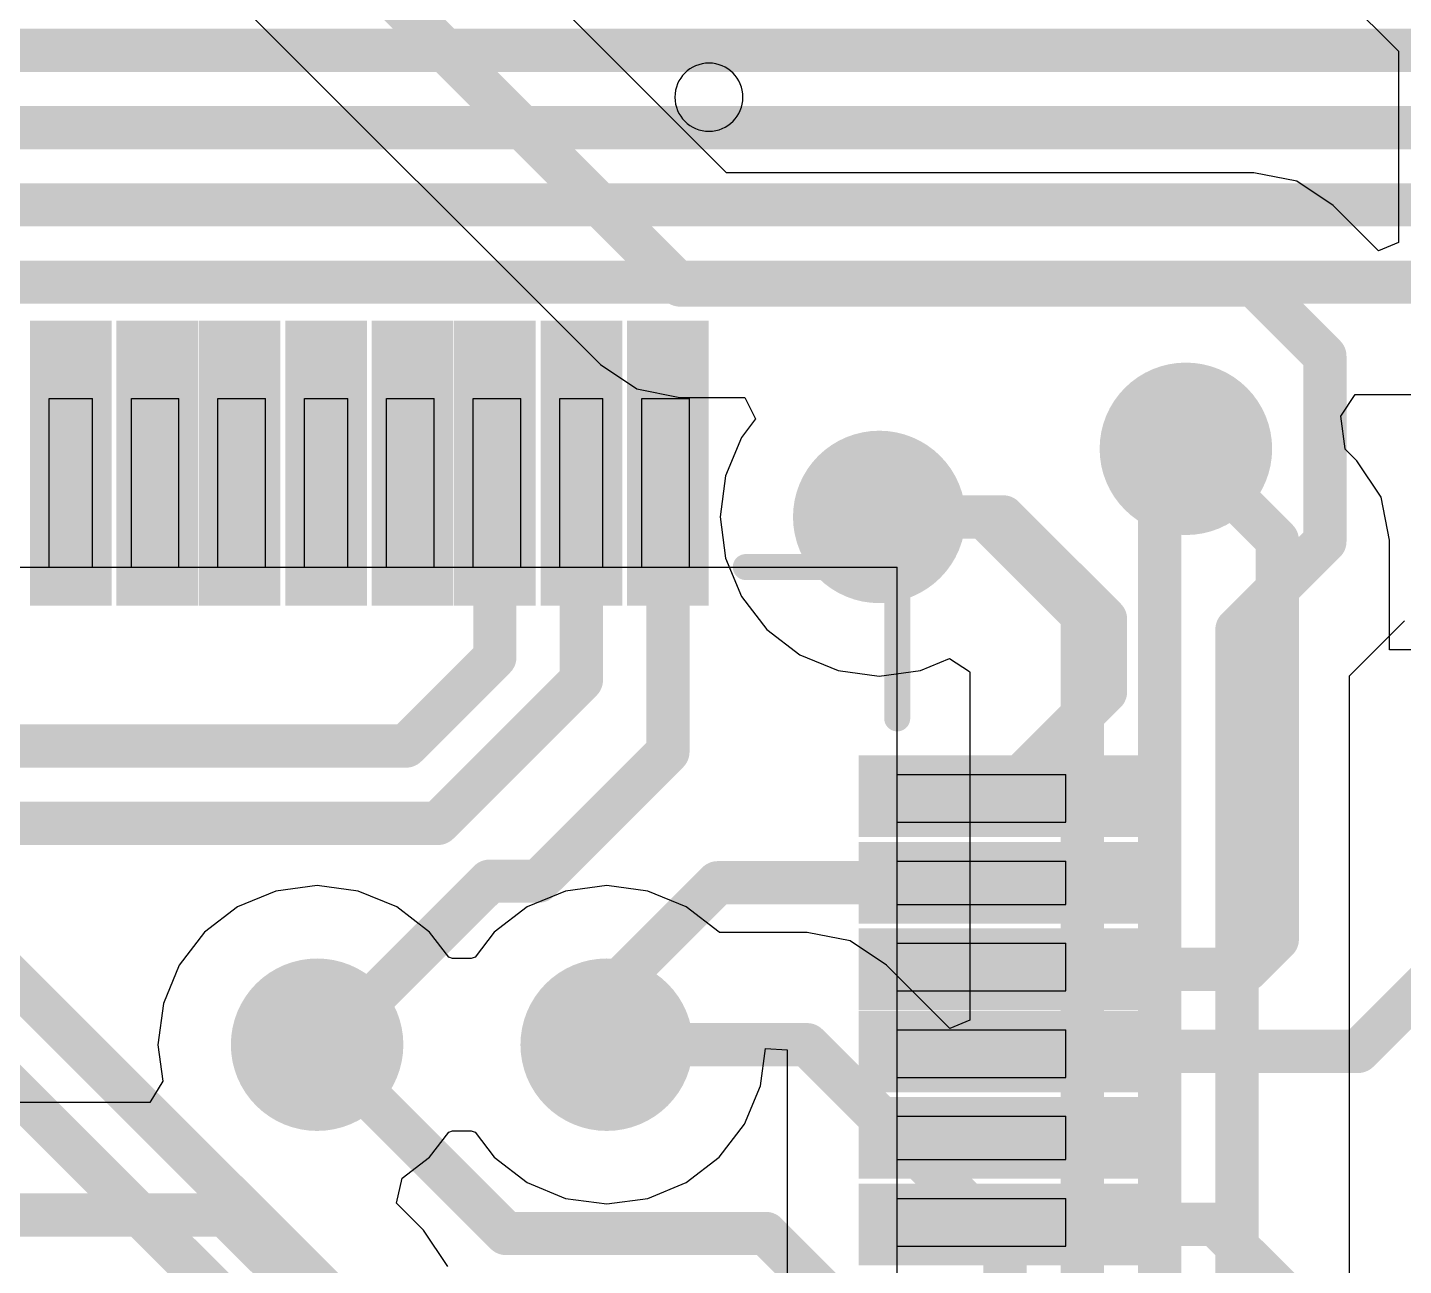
# Model space of a CAD drawing. Header units: millimetres. Extents: x 12 to 126, y 25 to 105.
# Drawn here: x 42.6 to 50.68, y 83.4 to 90.67 of the extents above; entities that cross this region are included whole.
import ezdxf

# ---------------------------------------------------------------- set-up
doc = ezdxf.new("R2010")
doc.units = ezdxf.units.MM
for name, color, linetype in [('BottomLayer', 5, 'Continuous'), ('BottomSolder', 6, 'Continuous'), ('Mechanical13', 56, 'Continuous'), ('MultiLayer', 9, 'Continuous'), ('TopLayer', 1, 'Continuous'), ('TopOverlay', 2, 'Continuous'), ('TopPaste', 8, 'Continuous'), ('TopSolder', 216, 'Continuous'), ('ViaHoleLayer', 16, 'Continuous')]:
    doc.layers.add(name, color=color, linetype=linetype)

# ---------------------------------------------------------------- blocks, each defined once
blk = doc.blocks.new('SOIC127P1033X264_14N_37')
at = {"layer": 'Mechanical13'}
for points in [[(-6.535, 4.4, 1), (-6.935, 4.4, 1)], [(-6.535, 4.4, 1), (-6.935, 4.4, 1)], [(-6.935, 4.4, 1), (-6.935, 4.4, 1)], [(-6.935, 4.4, 1), (-6.935, 4.4, 1)], [(-6.535, 4.4, 1), (-6.535, 4.4, 1)], [(-6.535, 4.4, 1), (-6.535, 4.4, 1)]]:
    blk.add_lwpolyline(points, format="xyb", close=True, dxfattribs=at)
at = {"layer": 'TopOverlay'}
for points in [[(-6.535, 4.4, 1), (-6.935, 4.4, 1)], [(-6.935, 4.4, 1), (-6.935, 4.4, 1)], [(-6.535, 4.4, 1), (-6.535, 4.4, 1)]]:
    blk.add_lwpolyline(points, format="xyb", close=True, dxfattribs=at)
blk = doc.blocks.new('QFP50P1200X1200X160_64N_99')
at = {"layer": 'Mechanical13'}
for points in [[(5.1054, 5.1054), (5.1054, -5.1054)], [(5.1054, 5.1054), (5.1054, -5.1054)], [(5.1054, -0.127), (6.096, -0.127)], [(5.1054, -0.127), (5.1054, -0.381)], [(5.1054, -0.127), (6.096, -0.127)], [(5.1054, -0.127), (5.1054, -0.381)], [(6.096, -0.127), (6.096, -0.381)], [(6.096, -0.127), (6.096, -0.381)], [(5.1054, -0.381), (6.096, -0.381)], [(5.1054, -0.381), (6.096, -0.381)], [(5.1054, -0.6096), (6.096, -0.6096)], [(5.1054, -0.6096), (5.1054, -0.889)], [(5.1054, -0.6096), (6.096, -0.6096)], [(5.1054, -0.6096), (5.1054, -0.889)], [(6.096, -0.6096), (6.096, -0.889)], [(6.096, -0.6096), (6.096, -0.889)], [(5.1054, -0.889), (6.096, -0.889)], [(5.1054, -0.889), (6.096, -0.889)], [(5.1054, -1.1176), (6.096, -1.1176)], [(5.1054, -1.1176), (5.1054, -1.397)], [(5.1054, -1.1176), (6.096, -1.1176)], [(5.1054, -1.1176), (5.1054, -1.397)], [(6.096, -1.1176), (6.096, -1.397)], [(6.096, -1.1176), (6.096, -1.397)], [(5.1054, -1.397), (6.096, -1.397)], [(5.1054, -1.397), (6.096, -1.397)], [(5.1054, -1.6256), (6.096, -1.6256)], [(5.1054, -1.6256), (5.1054, -1.8796)], [(5.1054, -1.6256), (6.096, -1.6256)], [(5.1054, -1.6256), (5.1054, -1.8796)], [(6.096, -1.6256), (6.096, -1.8796)], [(6.096, -1.6256), (6.096, -1.8796)], [(5.1054, -1.8796), (6.096, -1.8796)], [(5.1054, -1.8796), (6.096, -1.8796)], [(5.1054, -2.1082), (6.096, -2.1082)], [(5.1054, -2.1082), (5.1054, -2.3876)], [(5.1054, -2.1082), (6.096, -2.1082)], [(5.1054, -2.1082), (5.1054, -2.3876)], [(6.096, -2.1082), (6.096, -2.3876)], [(6.096, -2.1082), (6.096, -2.3876)], [(5.1054, -2.3876), (6.096, -2.3876)], [(5.1054, -2.3876), (6.096, -2.3876)], [(5.1054, -2.6162), (6.096, -2.6162)], [(5.1054, -2.6162), (5.1054, -2.8956)], [(5.1054, -2.6162), (6.096, -2.6162)], [(5.1054, -2.6162), (5.1054, -2.8956)], [(6.096, -2.6162), (6.096, -2.8956)], [(6.096, -2.6162), (6.096, -2.8956)], [(5.1054, -2.8956), (6.096, -2.8956)], [(5.1054, -2.8956), (6.096, -2.8956)], [(5.1054, -3.1242), (6.096, -3.1242)], [(5.1054, -3.1242), (5.1054, -3.3782)], [(5.1054, -3.1242), (6.096, -3.1242)], [(5.1054, -3.1242), (5.1054, -3.3782)], [(6.096, -3.1242), (6.096, -3.3782)], [(6.096, -3.1242), (6.096, -3.3782)], [(5.1054, -3.3782), (6.096, -3.3782)], [(5.1054, -3.3782), (6.096, -3.3782)], [(5.1054, -3.6068), (6.096, -3.6068)], [(5.1054, -3.6068), (5.1054, -3.8862)], [(5.1054, -3.6068), (6.096, -3.6068)], [(5.1054, -3.6068), (5.1054, -3.8862)], [(6.096, -3.6068), (6.096, -3.8862)], [(6.096, -3.6068), (6.096, -3.8862)], [(5.1054, -3.8862), (6.096, -3.8862)], [(5.1054, -3.8862), (6.096, -3.8862)], [(-5.1054, -5.1054), (5.1054, -5.1054)], [(-5.1054, -5.1054), (5.1054, -5.1054)], [(1.1176, -5.1054), (1.1176, -6.096)], [(1.1176, -5.1054), (1.397, -5.1054)], [(1.1176, -5.1054), (1.1176, -6.096)], [(1.1176, -5.1054), (1.397, -5.1054)], [(1.397, -5.1054), (1.397, -6.096)], [(1.397, -5.1054), (1.397, -6.096)], [(1.6256, -5.1054), (1.6256, -6.096)], [(1.6256, -5.1054), (1.8796, -5.1054)], [(1.6256, -5.1054), (1.6256, -6.096)], [(1.6256, -5.1054), (1.8796, -5.1054)], [(1.8796, -5.1054), (1.8796, -6.096)], [(1.8796, -5.1054), (1.8796, -6.096)], [(2.1082, -5.1054), (2.1082, -6.096)], [(2.1082, -5.1054), (2.3876, -5.1054)], [(2.1082, -5.1054), (2.1082, -6.096)], [(2.1082, -5.1054), (2.3876, -5.1054)], [(2.3876, -5.1054), (2.3876, -6.096)], [(2.3876, -5.1054), (2.3876, -6.096)], [(2.6162, -5.1054), (2.6162, -6.096)], [(2.6162, -5.1054), (2.8956, -5.1054)], [(2.6162, -5.1054), (2.6162, -6.096)], [(2.6162, -5.1054), (2.8956, -5.1054)], [(2.8956, -5.1054), (2.8956, -6.096)], [(2.8956, -5.1054), (2.8956, -6.096)], [(3.1242, -5.1054), (3.1242, -6.096)], [(3.1242, -5.1054), (3.3782, -5.1054)], [(3.1242, -5.1054), (3.1242, -6.096)], [(3.1242, -5.1054), (3.3782, -5.1054)], [(3.3782, -5.1054), (3.3782, -6.096)], [(3.3782, -5.1054), (3.3782, -6.096)], [(3.6068, -5.1054), (3.6068, -6.096)], [(3.6068, -5.1054), (3.8862, -5.1054)], [(3.6068, -5.1054), (3.6068, -6.096)], [(3.6068, -5.1054), (3.8862, -5.1054)], [(3.8862, -5.1054), (3.8862, -6.096)], [(3.8862, -5.1054), (3.8862, -6.096)], [(1.1176, -6.096), (1.397, -6.096)], [(1.1176, -6.096), (1.397, -6.096)], [(1.6256, -6.096), (1.8796, -6.096)], [(1.6256, -6.096), (1.8796, -6.096)], [(2.1082, -6.096), (2.3876, -6.096)], [(2.1082, -6.096), (2.3876, -6.096)], [(2.6162, -6.096), (2.8956, -6.096)], [(2.6162, -6.096), (2.8956, -6.096)], [(3.1242, -6.096), (3.3782, -6.096)], [(3.1242, -6.096), (3.3782, -6.096)], [(3.6068, -6.096), (3.8862, -6.096)], [(3.6068, -6.096), (3.8862, -6.096)]]:
    blk.add_lwpolyline(points, dxfattribs=at)
for points in [[(5.1054, -0.127, 1), (5.1054, -0.127, 1)], [(5.1054, -0.127, 1), (5.1054, -0.127, 1)], [(5.1054, -0.127, 1), (5.1054, -0.127, 1)], [(5.1054, -0.127, 1), (5.1054, -0.127, 1)], [(6.096, -0.127, 1), (6.096, -0.127, 1)], [(6.096, -0.127, 1), (6.096, -0.127, 1)], [(6.096, -0.127, 1), (6.096, -0.127, 1)], [(6.096, -0.127, 1), (6.096, -0.127, 1)], [(5.1054, -0.381, 1), (5.1054, -0.381, 1)], [(5.1054, -0.381, 1), (5.1054, -0.381, 1)], [(5.1054, -0.381, 1), (5.1054, -0.381, 1)], [(5.1054, -0.381, 1), (5.1054, -0.381, 1)], [(6.096, -0.381, 1), (6.096, -0.381, 1)], [(6.096, -0.381, 1), (6.096, -0.381, 1)], [(6.096, -0.381, 1), (6.096, -0.381, 1)], [(6.096, -0.381, 1), (6.096, -0.381, 1)], [(5.1054, -0.6096, 1), (5.1054, -0.6096, 1)], [(5.1054, -0.6096, 1), (5.1054, -0.6096, 1)], [(5.1054, -0.6096, 1), (5.1054, -0.6096, 1)], [(5.1054, -0.6096, 1), (5.1054, -0.6096, 1)], [(6.096, -0.6096, 1), (6.096, -0.6096, 1)], [(6.096, -0.6096, 1), (6.096, -0.6096, 1)], [(6.096, -0.6096, 1), (6.096, -0.6096, 1)], [(6.096, -0.6096, 1), (6.096, -0.6096, 1)], [(5.1054, -0.889, 1), (5.1054, -0.889, 1)], [(5.1054, -0.889, 1), (5.1054, -0.889, 1)], [(5.1054, -0.889, 1), (5.1054, -0.889, 1)], [(5.1054, -0.889, 1), (5.1054, -0.889, 1)], [(6.096, -0.889, 1), (6.096, -0.889, 1)], [(6.096, -0.889, 1), (6.096, -0.889, 1)], [(6.096, -0.889, 1), (6.096, -0.889, 1)], [(6.096, -0.889, 1), (6.096, -0.889, 1)], [(5.1054, -1.1176, 1), (5.1054, -1.1176, 1)], [(5.1054, -1.1176, 1), (5.1054, -1.1176, 1)], [(5.1054, -1.1176, 1), (5.1054, -1.1176, 1)], [(5.1054, -1.1176, 1), (5.1054, -1.1176, 1)], [(6.096, -1.1176, 1), (6.096, -1.1176, 1)], [(6.096, -1.1176, 1), (6.096, -1.1176, 1)], [(6.096, -1.1176, 1), (6.096, -1.1176, 1)], [(6.096, -1.1176, 1), (6.096, -1.1176, 1)], [(5.1054, -1.397, 1), (5.1054, -1.397, 1)], [(5.1054, -1.397, 1), (5.1054, -1.397, 1)], [(5.1054, -1.397, 1), (5.1054, -1.397, 1)], [(5.1054, -1.397, 1), (5.1054, -1.397, 1)], [(6.096, -1.397, 1), (6.096, -1.397, 1)], [(6.096, -1.397, 1), (6.096, -1.397, 1)], [(6.096, -1.397, 1), (6.096, -1.397, 1)], [(6.096, -1.397, 1), (6.096, -1.397, 1)], [(5.1054, -1.6256, 1), (5.1054, -1.6256, 1)], [(5.1054, -1.6256, 1), (5.1054, -1.6256, 1)], [(5.1054, -1.6256, 1), (5.1054, -1.6256, 1)], [(5.1054, -1.6256, 1), (5.1054, -1.6256, 1)], [(6.096, -1.6256, 1), (6.096, -1.6256, 1)], [(6.096, -1.6256, 1), (6.096, -1.6256, 1)], [(6.096, -1.6256, 1), (6.096, -1.6256, 1)], [(6.096, -1.6256, 1), (6.096, -1.6256, 1)], [(5.1054, -1.8796, 1), (5.1054, -1.8796, 1)], [(5.1054, -1.8796, 1), (5.1054, -1.8796, 1)], [(5.1054, -1.8796, 1), (5.1054, -1.8796, 1)], [(5.1054, -1.8796, 1), (5.1054, -1.8796, 1)], [(6.096, -1.8796, 1), (6.096, -1.8796, 1)], [(6.096, -1.8796, 1), (6.096, -1.8796, 1)], [(6.096, -1.8796, 1), (6.096, -1.8796, 1)], [(6.096, -1.8796, 1), (6.096, -1.8796, 1)], [(5.1054, -2.1082, 1), (5.1054, -2.1082, 1)], [(5.1054, -2.1082, 1), (5.1054, -2.1082, 1)], [(5.1054, -2.1082, 1), (5.1054, -2.1082, 1)], [(5.1054, -2.1082, 1), (5.1054, -2.1082, 1)], [(6.096, -2.1082, 1), (6.096, -2.1082, 1)], [(6.096, -2.1082, 1), (6.096, -2.1082, 1)], [(6.096, -2.1082, 1), (6.096, -2.1082, 1)], [(6.096, -2.1082, 1), (6.096, -2.1082, 1)], [(5.1054, -2.3876, 1), (5.1054, -2.3876, 1)], [(5.1054, -2.3876, 1), (5.1054, -2.3876, 1)], [(5.1054, -2.3876, 1), (5.1054, -2.3876, 1)], [(5.1054, -2.3876, 1), (5.1054, -2.3876, 1)], [(6.096, -2.3876, 1), (6.096, -2.3876, 1)], [(6.096, -2.3876, 1), (6.096, -2.3876, 1)], [(6.096, -2.3876, 1), (6.096, -2.3876, 1)], [(6.096, -2.3876, 1), (6.096, -2.3876, 1)], [(5.1054, -2.6162, 1), (5.1054, -2.6162, 1)], [(5.1054, -2.6162, 1), (5.1054, -2.6162, 1)], [(5.1054, -2.6162, 1), (5.1054, -2.6162, 1)], [(5.1054, -2.6162, 1), (5.1054, -2.6162, 1)], [(6.096, -2.6162, 1), (6.096, -2.6162, 1)], [(6.096, -2.6162, 1), (6.096, -2.6162, 1)], [(6.096, -2.6162, 1), (6.096, -2.6162, 1)], [(6.096, -2.6162, 1), (6.096, -2.6162, 1)], [(5.1054, -2.8956, 1), (5.1054, -2.8956, 1)], [(5.1054, -2.8956, 1), (5.1054, -2.8956, 1)], [(5.1054, -2.8956, 1), (5.1054, -2.8956, 1)], [(5.1054, -2.8956, 1), (5.1054, -2.8956, 1)], [(6.096, -2.8956, 1), (6.096, -2.8956, 1)], [(6.096, -2.8956, 1), (6.096, -2.8956, 1)], [(6.096, -2.8956, 1), (6.096, -2.8956, 1)], [(6.096, -2.8956, 1), (6.096, -2.8956, 1)], [(5.1054, -3.1242, 1), (5.1054, -3.1242, 1)], [(5.1054, -3.1242, 1), (5.1054, -3.1242, 1)], [(5.1054, -3.1242, 1), (5.1054, -3.1242, 1)], [(5.1054, -3.1242, 1), (5.1054, -3.1242, 1)], [(6.096, -3.1242, 1), (6.096, -3.1242, 1)], [(6.096, -3.1242, 1), (6.096, -3.1242, 1)], [(6.096, -3.1242, 1), (6.096, -3.1242, 1)], [(6.096, -3.1242, 1), (6.096, -3.1242, 1)], [(5.1054, -3.3782, 1), (5.1054, -3.3782, 1)], [(5.1054, -3.3782, 1), (5.1054, -3.3782, 1)], [(5.1054, -3.3782, 1), (5.1054, -3.3782, 1)], [(5.1054, -3.3782, 1), (5.1054, -3.3782, 1)], [(6.096, -3.3782, 1), (6.096, -3.3782, 1)], [(6.096, -3.3782, 1), (6.096, -3.3782, 1)], [(6.096, -3.3782, 1), (6.096, -3.3782, 1)], [(6.096, -3.3782, 1), (6.096, -3.3782, 1)], [(5.1054, -3.6068, 1), (5.1054, -3.6068, 1)], [(5.1054, -3.6068, 1), (5.1054, -3.6068, 1)], [(5.1054, -3.6068, 1), (5.1054, -3.6068, 1)], [(5.1054, -3.6068, 1), (5.1054, -3.6068, 1)], [(6.096, -3.6068, 1), (6.096, -3.6068, 1)], [(6.096, -3.6068, 1), (6.096, -3.6068, 1)], [(6.096, -3.6068, 1), (6.096, -3.6068, 1)], [(6.096, -3.6068, 1), (6.096, -3.6068, 1)], [(5.1054, -3.8862, 1), (5.1054, -3.8862, 1)], [(5.1054, -3.8862, 1), (5.1054, -3.8862, 1)], [(5.1054, -3.8862, 1), (5.1054, -3.8862, 1)], [(5.1054, -3.8862, 1), (5.1054, -3.8862, 1)], [(6.096, -3.8862, 1), (6.096, -3.8862, 1)], [(6.096, -3.8862, 1), (6.096, -3.8862, 1)], [(6.096, -3.8862, 1), (6.096, -3.8862, 1)], [(6.096, -3.8862, 1), (6.096, -3.8862, 1)], [(1.1176, -5.1054, 1), (1.1176, -5.1054, 1)], [(1.1176, -5.1054, 1), (1.1176, -5.1054, 1)], [(1.1176, -5.1054, 1), (1.1176, -5.1054, 1)], [(1.1176, -5.1054, 1), (1.1176, -5.1054, 1)], [(1.397, -5.1054, 1), (1.397, -5.1054, 1)], [(1.397, -5.1054, 1), (1.397, -5.1054, 1)], [(1.397, -5.1054, 1), (1.397, -5.1054, 1)], [(1.397, -5.1054, 1), (1.397, -5.1054, 1)], [(1.6256, -5.1054, 1), (1.6256, -5.1054, 1)], [(1.6256, -5.1054, 1), (1.6256, -5.1054, 1)], [(1.6256, -5.1054, 1), (1.6256, -5.1054, 1)], [(1.6256, -5.1054, 1), (1.6256, -5.1054, 1)], [(1.8796, -5.1054, 1), (1.8796, -5.1054, 1)], [(1.8796, -5.1054, 1), (1.8796, -5.1054, 1)], [(1.8796, -5.1054, 1), (1.8796, -5.1054, 1)], [(1.8796, -5.1054, 1), (1.8796, -5.1054, 1)], [(2.1082, -5.1054, 1), (2.1082, -5.1054, 1)], [(2.1082, -5.1054, 1), (2.1082, -5.1054, 1)], [(2.1082, -5.1054, 1), (2.1082, -5.1054, 1)], [(2.1082, -5.1054, 1), (2.1082, -5.1054, 1)], [(2.3876, -5.1054, 1), (2.3876, -5.1054, 1)], [(2.3876, -5.1054, 1), (2.3876, -5.1054, 1)], [(2.3876, -5.1054, 1), (2.3876, -5.1054, 1)], [(2.3876, -5.1054, 1), (2.3876, -5.1054, 1)], [(2.6162, -5.1054, 1), (2.6162, -5.1054, 1)], [(2.6162, -5.1054, 1), (2.6162, -5.1054, 1)], [(2.6162, -5.1054, 1), (2.6162, -5.1054, 1)], [(2.6162, -5.1054, 1), (2.6162, -5.1054, 1)], [(2.8956, -5.1054, 1), (2.8956, -5.1054, 1)], [(2.8956, -5.1054, 1), (2.8956, -5.1054, 1)], [(2.8956, -5.1054, 1), (2.8956, -5.1054, 1)], [(2.8956, -5.1054, 1), (2.8956, -5.1054, 1)], [(3.1242, -5.1054, 1), (3.1242, -5.1054, 1)], [(3.1242, -5.1054, 1), (3.1242, -5.1054, 1)], [(3.1242, -5.1054, 1), (3.1242, -5.1054, 1)], [(3.1242, -5.1054, 1), (3.1242, -5.1054, 1)], [(3.3782, -5.1054, 1), (3.3782, -5.1054, 1)], [(3.3782, -5.1054, 1), (3.3782, -5.1054, 1)], [(3.3782, -5.1054, 1), (3.3782, -5.1054, 1)], [(3.3782, -5.1054, 1), (3.3782, -5.1054, 1)], [(3.6068, -5.1054, 1), (3.6068, -5.1054, 1)], [(3.6068, -5.1054, 1), (3.6068, -5.1054, 1)], [(3.6068, -5.1054, 1), (3.6068, -5.1054, 1)], [(3.6068, -5.1054, 1), (3.6068, -5.1054, 1)], [(3.8862, -5.1054, 1), (3.8862, -5.1054, 1)], [(3.8862, -5.1054, 1), (3.8862, -5.1054, 1)], [(3.8862, -5.1054, 1), (3.8862, -5.1054, 1)], [(3.8862, -5.1054, 1), (3.8862, -5.1054, 1)], [(5.1054, -5.1054, 1), (5.1054, -5.1054, 1)], [(5.1054, -5.1054, 1), (5.1054, -5.1054, 1)], [(5.1054, -5.1054, 1), (5.1054, -5.1054, 1)], [(5.1054, -5.1054, 1), (5.1054, -5.1054, 1)], [(1.1176, -6.096, 1), (1.1176, -6.096, 1)], [(1.1176, -6.096, 1), (1.1176, -6.096, 1)], [(1.1176, -6.096, 1), (1.1176, -6.096, 1)], [(1.1176, -6.096, 1), (1.1176, -6.096, 1)], [(1.397, -6.096, 1), (1.397, -6.096, 1)], [(1.397, -6.096, 1), (1.397, -6.096, 1)], [(1.397, -6.096, 1), (1.397, -6.096, 1)], [(1.397, -6.096, 1), (1.397, -6.096, 1)], [(1.6256, -6.096, 1), (1.6256, -6.096, 1)], [(1.6256, -6.096, 1), (1.6256, -6.096, 1)], [(1.6256, -6.096, 1), (1.6256, -6.096, 1)], [(1.6256, -6.096, 1), (1.6256, -6.096, 1)], [(1.8796, -6.096, 1), (1.8796, -6.096, 1)], [(1.8796, -6.096, 1), (1.8796, -6.096, 1)], [(1.8796, -6.096, 1), (1.8796, -6.096, 1)], [(1.8796, -6.096, 1), (1.8796, -6.096, 1)], [(2.1082, -6.096, 1), (2.1082, -6.096, 1)], [(2.1082, -6.096, 1), (2.1082, -6.096, 1)], [(2.1082, -6.096, 1), (2.1082, -6.096, 1)], [(2.1082, -6.096, 1), (2.1082, -6.096, 1)], [(2.3876, -6.096, 1), (2.3876, -6.096, 1)], [(2.3876, -6.096, 1), (2.3876, -6.096, 1)], [(2.3876, -6.096, 1), (2.3876, -6.096, 1)], [(2.3876, -6.096, 1), (2.3876, -6.096, 1)], [(2.6162, -6.096, 1), (2.6162, -6.096, 1)], [(2.6162, -6.096, 1), (2.6162, -6.096, 1)], [(2.6162, -6.096, 1), (2.6162, -6.096, 1)], [(2.6162, -6.096, 1), (2.6162, -6.096, 1)], [(2.8956, -6.096, 1), (2.8956, -6.096, 1)], [(2.8956, -6.096, 1), (2.8956, -6.096, 1)], [(2.8956, -6.096, 1), (2.8956, -6.096, 1)], [(2.8956, -6.096, 1), (2.8956, -6.096, 1)], [(3.1242, -6.096, 1), (3.1242, -6.096, 1)], [(3.1242, -6.096, 1), (3.1242, -6.096, 1)], [(3.1242, -6.096, 1), (3.1242, -6.096, 1)], [(3.1242, -6.096, 1), (3.1242, -6.096, 1)], [(3.3782, -6.096, 1), (3.3782, -6.096, 1)], [(3.3782, -6.096, 1), (3.3782, -6.096, 1)], [(3.3782, -6.096, 1), (3.3782, -6.096, 1)], [(3.3782, -6.096, 1), (3.3782, -6.096, 1)], [(3.6068, -6.096, 1), (3.6068, -6.096, 1)], [(3.6068, -6.096, 1), (3.6068, -6.096, 1)], [(3.6068, -6.096, 1), (3.6068, -6.096, 1)], [(3.6068, -6.096, 1), (3.6068, -6.096, 1)], [(3.8862, -6.096, 1), (3.8862, -6.096, 1)], [(3.8862, -6.096, 1), (3.8862, -6.096, 1)], [(3.8862, -6.096, 1), (3.8862, -6.096, 1)], [(3.8862, -6.096, 1), (3.8862, -6.096, 1)]]:
    blk.add_lwpolyline(points, format="xyb", close=True, dxfattribs=at)
at = {"layer": 'TopLayer'}
for points in [[(4.9784, -0.1143), (4.9784, -0.3937), (6.4516, -0.1143), (6.4516, -0.3937)], [(4.9784, -0.6223), (4.9784, -0.9017), (6.4516, -0.6223), (6.4516, -0.9017)], [(4.9784, -1.1049), (4.9784, -1.3843), (6.4516, -1.1049), (6.4516, -1.3843)], [(4.9784, -1.6129), (4.9784, -1.8923), (6.4516, -1.6129), (6.4516, -1.8923)], [(4.9784, -2.1209), (4.9784, -2.4003), (6.4516, -2.1209), (6.4516, -2.4003)], [(4.9784, -2.6035), (4.9784, -2.8829), (6.4516, -2.6035), (6.4516, -2.8829)], [(4.9784, -3.1115), (4.9784, -3.3909), (6.4516, -3.1115), (6.4516, -3.3909)], [(4.9784, -3.6195), (4.9784, -3.8989), (6.4516, -3.6195), (6.4516, -3.8989)], [(1.3843, -4.9784), (1.1049, -4.9784), (1.3843, -6.4516), (1.1049, -6.4516)], [(1.8923, -4.9784), (1.6129, -4.9784), (1.8923, -6.4516), (1.6129, -6.4516)], [(2.4003, -4.9784), (2.1209, -4.9784), (2.4003, -6.4516), (2.1209, -6.4516)], [(2.8829, -4.9784), (2.6035, -4.9784), (2.8829, -6.4516), (2.6035, -6.4516)], [(3.3909, -4.9784), (3.1115, -4.9784), (3.3909, -6.4516), (3.1115, -6.4516)], [(3.8989, -4.9784), (3.6195, -4.9784), (3.8989, -6.4516), (3.6195, -6.4516)]]:
    blk.add_solid(points, dxfattribs=at)
at = {"layer": 'TopOverlay', "const_width": 0.1524}
for points in [[(5.1054, -4.2164), (5.1054, -5.1054)], [(4.2164, -5.1054), (5.1054, -5.1054)]]:
    blk.add_lwpolyline(points, dxfattribs=at)
at = {"layer": 'TopOverlay', "const_width": 0.0762}
for points in [[(5.0673, -4.2164, 1), (5.1435, -4.2164, 1)], [(4.1783, -5.1054, 1), (4.2545, -5.1054, 1)], [(5.0673, -5.1054, 1), (5.1435, -5.1054, 1)], [(5.0673, -5.1054, 1), (5.1435, -5.1054, 1)]]:
    blk.add_lwpolyline(points, format="xyb", close=True, dxfattribs=at)
at = {"layer": 'TopPaste'}
for points in [[(4.9784, -0.1143), (4.9784, -0.3937), (6.4516, -0.1143), (6.4516, -0.3937)], [(4.9784, -0.6223), (4.9784, -0.9017), (6.4516, -0.6223), (6.4516, -0.9017)], [(4.9784, -1.1049), (4.9784, -1.3843), (6.4516, -1.1049), (6.4516, -1.3843)], [(4.9784, -1.6129), (4.9784, -1.8923), (6.4516, -1.6129), (6.4516, -1.8923)], [(4.9784, -2.1209), (4.9784, -2.4003), (6.4516, -2.1209), (6.4516, -2.4003)], [(4.9784, -2.6035), (4.9784, -2.8829), (6.4516, -2.6035), (6.4516, -2.8829)], [(4.9784, -3.1115), (4.9784, -3.3909), (6.4516, -3.1115), (6.4516, -3.3909)], [(4.9784, -3.6195), (4.9784, -3.8989), (6.4516, -3.6195), (6.4516, -3.8989)], [(1.3843, -4.9784), (1.1049, -4.9784), (1.3843, -6.4516), (1.1049, -6.4516)], [(1.8923, -4.9784), (1.6129, -4.9784), (1.8923, -6.4516), (1.6129, -6.4516)], [(2.4003, -4.9784), (2.1209, -4.9784), (2.4003, -6.4516), (2.1209, -6.4516)], [(2.8829, -4.9784), (2.6035, -4.9784), (2.8829, -6.4516), (2.6035, -6.4516)], [(3.3909, -4.9784), (3.1115, -4.9784), (3.3909, -6.4516), (3.1115, -6.4516)], [(3.8989, -4.9784), (3.6195, -4.9784), (3.8989, -6.4516), (3.6195, -6.4516)]]:
    blk.add_solid(points, dxfattribs=at)
at = {"layer": 'TopSolder'}
for points in [[(4.8784, -0.0143), (4.8784, -0.4937), (6.5516, -0.0143), (6.5516, -0.4937)], [(4.8784, -0.5223), (4.8784, -1.0017), (6.5516, -0.5223), (6.5516, -1.0017)], [(4.8784, -1.0049), (4.8784, -1.4843), (6.5516, -1.0049), (6.5516, -1.4843)], [(4.8784, -1.5129), (4.8784, -1.9923), (6.5516, -1.5129), (6.5516, -1.9923)], [(4.8784, -2.0209), (4.8784, -2.5003), (6.5516, -2.0209), (6.5516, -2.5003)], [(4.8784, -2.5035), (4.8784, -2.9829), (6.5516, -2.5035), (6.5516, -2.9829)], [(4.8784, -3.0115), (4.8784, -3.4909), (6.5516, -3.0115), (6.5516, -3.4909)], [(4.8784, -3.5195), (4.8784, -3.9989), (6.5516, -3.5195), (6.5516, -3.9989)], [(1.4843, -4.8784), (1.0049, -4.8784), (1.4843, -6.5516), (1.0049, -6.5516)], [(1.9923, -4.8784), (1.5129, -4.8784), (1.9923, -6.5516), (1.5129, -6.5516)], [(2.5003, -4.8784), (2.0209, -4.8784), (2.5003, -6.5516), (2.0209, -6.5516)], [(2.9829, -4.8784), (2.5035, -4.8784), (2.9829, -6.5516), (2.5035, -6.5516)], [(3.4909, -4.8784), (3.0115, -4.8784), (3.4909, -6.5516), (3.0115, -6.5516)], [(3.9989, -4.8784), (3.5195, -4.8784), (3.9989, -6.5516), (3.5195, -6.5516)]]:
    blk.add_solid(points, dxfattribs=at)

msp = doc.modelspace()

# ---------------------------------------------------------------- linework, layer by layer
at = {"layer": 'BottomLayer'}
for p, q in [((48.1046, 93.0783), (50.6483, 90.5347)), ((46.7034, 89.8215), (44.5217, 92.0033)), ((43.4773, 91.1818), (45.9637, 88.6954)), ((50.6483, 90.5347), (50.6483, 89.4108)), ((49.7984, 89.8215), (46.7034, 89.8215)), ((50.0508, 89.7713), (49.7984, 89.8215)), ((49.7984, 89.8215), (49.7984, 89.8215)), ((50.2648, 89.6283), (50.0508, 89.7713)), ((50.5309, 89.3622), (50.2648, 89.6283)), ((50.6483, 89.4108), (50.5309, 89.3622)), ((45.9637, 88.6954), (46.1777, 88.5524)), ((46.1777, 88.5524), (46.4302, 88.5021)), ((46.4302, 88.5021), (46.4302, 88.5021)), ((46.4302, 88.5021), (46.811, 88.5021)), ((46.811, 88.5021), (46.8737, 88.3751)), ((46.8737, 88.3751), (46.7907, 88.267)), ((46.7907, 88.267), (46.6974, 88.0417)), ((46.6974, 88.0417), (46.6655, 87.7998)), ((46.6655, 87.7998), (46.6974, 87.558)), ((46.6974, 87.558), (46.7907, 87.3326)), ((46.7907, 87.3326), (46.9392, 87.1391)), ((50.3597, 86.8662), (50.6823, 87.1888)), ((46.9392, 87.1391), (47.1327, 86.9906)), ((47.1327, 86.9906), (47.3581, 86.8973)), ((47.8417, 86.8973), (48.013, 86.9682)), ((48.013, 86.9682), (48.1288, 86.8922)), ((47.3581, 86.8973), (47.5999, 86.8654)), ((47.5999, 86.8654), (47.8417, 86.8973)), ((48.1288, 86.8922), (48.1323, 86.8866)), ((48.1323, 86.8866), (48.1323, 84.8433)), ((50.3597, 73.7463), (50.3597, 86.8662)), ((44.3, 85.6344), (44.0582, 85.6026)), ((44.5418, 85.6026), (44.3, 85.6344)), ((46, 85.6344), (45.7582, 85.6026)), ((46.2418, 85.6026), (46, 85.6344)), ((44.0582, 85.6026), (43.8328, 85.5092)), ((44.7672, 85.5092), (44.5418, 85.6026)), ((45.7582, 85.6026), (45.5328, 85.5092)), ((46.4672, 85.5092), (46.2418, 85.6026)), ((43.8328, 85.5092), (43.6393, 85.3607)), ((44.9607, 85.3607), (44.7672, 85.5092)), ((45.5328, 85.5092), (45.3393, 85.3607)), ((46.6607, 85.3607), (46.4672, 85.5092)), ((43.6393, 85.3607), (43.4908, 85.1672)), ((45.0729, 85.2145), (44.9607, 85.3607)), ((45.3393, 85.3607), (45.2271, 85.2145)), ((46.6615, 85.3597), (46.6607, 85.3607)), ((47.1768, 85.3597), (46.6615, 85.3597)), ((47.4292, 85.3095), (47.1768, 85.3597)), ((47.1768, 85.3597), (47.1768, 85.3597)), ((47.6433, 85.1665), (47.4292, 85.3095)), ((43.4908, 85.1672), (43.3974, 84.9418)), ((45.0948, 85.2057), (45.0729, 85.2145)), ((45.2052, 85.2057), (45.0948, 85.2057)), ((45.2271, 85.2145), (45.2052, 85.2057)), ((48.015, 84.7947), (47.6433, 85.1665)), ((43.3974, 84.9418), (43.3656, 84.7)), ((48.1323, 84.8433), (48.015, 84.7947)), ((43.3656, 84.7), (43.3937, 84.4867)), ((43.3937, 84.4867), (43.3188, 84.3597)), ((43.3188, 84.3597), (42.1615, 84.3597))]:
    msp.add_line(p, q, dxfattribs=at)
at = {"layer": 'BottomLayer', "const_width": 0.254}
for points in [[(43.6, 91.992), (46.4302, 89.1618)], [(46.4302, 89.1618), (49.7984, 89.1618)], [(49.7984, 89.1618), (50.2158, 88.7444)], [(50.2158, 87.6553), (50.2158, 88.7444)], [(49.246, 88.0459), (49.3999, 88.1998)], [(49.246, 75.046), (49.246, 88.0459)], [(47.5999, 87.7998), (48.2151, 87.7998)], [(48.2151, 87.7998), (48.792, 87.2229)], [(49.7, 87.1394), (50.2158, 87.6553)], [(48.792, 76.192), (48.792, 87.2229)], [(49.7, 73.7463), (49.7, 87.1394)], [(44.3, 84.7), (45.4086, 83.5914)], [(46, 84.7), (47.1768, 84.7)], [(47.1768, 84.7), (48.338, 83.5388)], [(41.5, 83.7), (43.7605, 83.7)], [(43.7605, 83.7), (44.3484, 83.1121)], [(45.4086, 83.5914), (46.9339, 83.5914)], [(46.9339, 83.5914), (47.884, 82.6413)], [(48.338, 76.3801), (48.338, 83.5388)]]:
    msp.add_lwpolyline(points, dxfattribs=at)
at = {"layer": 'BottomLayer'}
for points, const_width in [([(46.3667, 89.1618, 1), (46.4937, 89.1618, 1)], 0.127), ([(46.3667, 89.1618, 1), (46.4937, 89.1618, 1)], 0.127), ([(49.7349, 89.1618, 1), (49.8619, 89.1618, 1)], 0.127), ([(49.7349, 89.1618, 1), (49.8619, 89.1618, 1)], 0.127), ([(50.1523, 88.7444, 1), (50.2793, 88.7444, 1)], 0.127), ([(50.1523, 88.7444, 1), (50.2793, 88.7444, 1)], 0.127), ([(49.1967, 88.1998, 1), (49.6031, 88.1998, 1)], 0.4064), ([(49.3364, 88.1998, 1), (49.4634, 88.1998, 1)], 0.127), ([(47.3967, 87.7998, 1), (47.8031, 87.7998, 1)], 0.4064), ([(49.1825, 88.0459, 1), (49.3095, 88.0459, 1)], 0.127), ([(49.1825, 88.0459, 1), (49.3095, 88.0459, 1)], 0.127), ([(47.5364, 87.7998, 1), (47.6634, 87.7998, 1)], 0.127), ([(48.1516, 87.7998, 1), (48.2786, 87.7998, 1)], 0.127), ([(48.1516, 87.7998, 1), (48.2786, 87.7998, 1)], 0.127), ([(50.1523, 87.6553, 1), (50.2793, 87.6553, 1)], 0.127), ([(50.1523, 87.6553, 1), (50.2793, 87.6553, 1)], 0.127), ([(48.7285, 87.2229, 1), (48.8555, 87.2229, 1)], 0.127), ([(48.7285, 87.2229, 1), (48.8555, 87.2229, 1)], 0.127), ([(49.6365, 87.1394, 1), (49.7635, 87.1394, 1)], 0.127), ([(49.6365, 87.1394, 1), (49.7635, 87.1394, 1)], 0.127), ([(44.0968, 84.7, 1), (44.5032, 84.7, 1)], 0.4064), ([(45.7968, 84.7, 1), (46.2032, 84.7, 1)], 0.4064), ([(44.2365, 84.7, 1), (44.3635, 84.7, 1)], 0.127), ([(45.9365, 84.7, 1), (46.0635, 84.7, 1)], 0.127), ([(47.1133, 84.7, 1), (47.2403, 84.7, 1)], 0.127), ([(47.1133, 84.7, 1), (47.2403, 84.7, 1)], 0.127), ([(43.697, 83.7, 1), (43.824, 83.7, 1)], 0.127), ([(43.697, 83.7, 1), (43.824, 83.7, 1)], 0.127), ([(45.3451, 83.5914, 1), (45.4721, 83.5914, 1)], 0.127), ([(45.3451, 83.5914, 1), (45.4721, 83.5914, 1)], 0.127), ([(46.8704, 83.5914, 1), (46.9974, 83.5914, 1)], 0.127), ([(46.8704, 83.5914, 1), (46.9974, 83.5914, 1)], 0.127), ([(48.2745, 83.5388, 1), (48.4015, 83.5388, 1)], 0.127), ([(48.2745, 83.5388, 1), (48.4015, 83.5388, 1)], 0.127)]:
    msp.add_lwpolyline(points, format="xyb", close=True, dxfattribs=dict(at, const_width=const_width))
at = {"layer": 'BottomSolder', "const_width": 0.5064}
for points in [[(49.1467, 88.1998, 1), (49.6531, 88.1998, 1)], [(47.3467, 87.7998, 1), (47.8531, 87.7998, 1)], [(44.0468, 84.7, 1), (44.5532, 84.7, 1)], [(45.7468, 84.7, 1), (46.2532, 84.7, 1)]]:
    msp.add_lwpolyline(points, format="xyb", close=True, dxfattribs=at)
at = {"layer": 'MultiLayer', "const_width": 0.4064}
for points in [[(49.1967, 88.1998, 1), (49.6031, 88.1998, 1)], [(47.3967, 87.7998, 1), (47.8031, 87.7998, 1)], [(44.0968, 84.7, 1), (44.5032, 84.7, 1)], [(45.7968, 84.7, 1), (46.2032, 84.7, 1)]]:
    msp.add_lwpolyline(points, format="xyb", close=True, dxfattribs=at)
at = {"layer": 'TopLayer'}
for p, q in [((50.309, 88.3919), (50.3933, 88.5189)), ((50.3933, 88.5189), (51.5944, 88.5189)), ((50.3343, 88.1998), (50.309, 88.3919)), ((50.3341, 88.1985), (50.3343, 88.1998)), ((50.4029, 88.1298), (50.3341, 88.1985)), ((50.5459, 87.9158), (50.4029, 88.1298)), ((50.4029, 88.1298), (50.4029, 88.1298)), ((50.5961, 87.6633), (50.5459, 87.9158)), ((50.5961, 87.02), (50.5961, 87.6633)), ((50.5961, 87.6633), (50.5961, 87.6633)), ((54.12, 87.02), (50.5961, 87.02)), ((46.9026, 84.4582), (46.9314, 84.6774)), ((46.9314, 84.6774), (47.0584, 84.6691)), ((47.0584, 84.6691), (47.0584, 84.0009)), ((46.8092, 84.2328), (46.9026, 84.4582)), ((44.9607, 84.0393), (45.0729, 84.1855)), ((45.0729, 84.1855), (45.0948, 84.1943)), ((45.0948, 84.1943), (45.2052, 84.1943)), ((45.2052, 84.1943), (45.2271, 84.1855)), ((45.2271, 84.1855), (45.3393, 84.0393)), ((46.6607, 84.0393), (46.8092, 84.2328)), ((44.7995, 83.9156), (44.9607, 84.0393)), ((45.3393, 84.0393), (45.5328, 83.8908)), ((46.4672, 83.8908), (46.6607, 84.0393)), ((47.0584, 84.0009), (47.0584, 82.9849)), ((44.7664, 83.7691), (44.7995, 83.9156)), ((45.5328, 83.8908), (45.7582, 83.7974)), ((46.2418, 83.7974), (46.4672, 83.8908)), ((44.9245, 83.6109), (44.7664, 83.7691)), ((45.7582, 83.7974), (46, 83.7656)), ((46, 83.7656), (46.2418, 83.7974)), ((45.0675, 83.3969), (44.9245, 83.6109))]:
    msp.add_line(p, q, dxfattribs=at)
at = {"layer": 'TopLayer', "const_width": 0.254}
for points in [[(40.4144, 90.5406), (52.2554, 90.5406)], [(40.6025, 90.0866), (52.4434, 90.0866)], [(40.7905, 89.6326), (52.4758, 89.6326)], [(40.9786, 89.1786), (51.8676, 89.1786)], [(49.3999, 88.1998), (49.9364, 87.6633)], [(45.3432, 86.9754), (45.3432, 88.115)], [(45.8512, 86.8413), (45.8512, 88.115)], [(46.3592, 86.4197), (46.3592, 88.115)], [(47.5999, 87.7998), (48.3281, 87.7998)], [(48.3281, 87.7998), (48.9279, 87.2)], [(49.9364, 85.3186), (49.9364, 87.6633)], [(48.9279, 86.7721), (48.9279, 87.2)], [(44.8219, 86.454), (45.3432, 86.9754)], [(45.0099, 86), (45.8512, 86.8413)], [(48.315, 86.1592), (48.9279, 86.7721)], [(39.1631, 86.454), (44.8219, 86.454)], [(45.6, 85.6605), (46.3592, 86.4197)], [(38.975, 86), (45.0099, 86)], [(50.4106, 84.6606), (51.55, 85.8)], [(44.352, 84.7), (45.3124, 85.6605)], [(45.3124, 85.6605), (45.6, 85.6605)], [(46, 85), (46.6512, 85.6512)], [(46.6512, 85.6512), (48.315, 85.6512)], [(42.0565, 85.546), (44.4581, 83.1444)], [(49.761, 85.1432), (49.9364, 85.3186)], [(41.8685, 85.092), (44.0041, 82.9564)], [(48.315, 85.1432), (49.761, 85.1432)], [(46, 84.7), (46, 85)], [(44.3, 84.7), (44.352, 84.7)], [(48.315, 84.6606), (50.4106, 84.6606)], [(48.315, 83.6446), (49.5716, 83.6446)], [(49.5716, 83.6446), (50.419, 82.7972)]]:
    msp.add_lwpolyline(points, dxfattribs=at)
at = {"layer": 'TopLayer'}
for points, const_width in [([(49.1967, 88.1998, 1), (49.6031, 88.1998, 1)], 0.4064), ([(49.3364, 88.1998, 1), (49.4634, 88.1998, 1)], 0.127), ([(45.2797, 88.115, 1), (45.4067, 88.115, 1)], 0.127), ([(45.7877, 88.115, 1), (45.9147, 88.115, 1)], 0.127), ([(46.2957, 88.115, 1), (46.4227, 88.115, 1)], 0.127), ([(47.3967, 87.7998, 1), (47.8031, 87.7998, 1)], 0.4064), ([(47.5364, 87.7998, 1), (47.6634, 87.7998, 1)], 0.127), ([(48.2646, 87.7998, 1), (48.3916, 87.7998, 1)], 0.127), ([(48.2646, 87.7998, 1), (48.3916, 87.7998, 1)], 0.127), ([(49.8729, 87.6633, 1), (49.9999, 87.6633, 1)], 0.127), ([(49.8729, 87.6633, 1), (49.9999, 87.6633, 1)], 0.127), ([(48.8644, 87.2, 1), (48.9914, 87.2, 1)], 0.127), ([(48.8644, 87.2, 1), (48.9914, 87.2, 1)], 0.127), ([(45.2797, 86.9754, 1), (45.4067, 86.9754, 1)], 0.127), ([(45.2797, 86.9754, 1), (45.4067, 86.9754, 1)], 0.127), ([(45.7877, 86.8413, 1), (45.9147, 86.8413, 1)], 0.127), ([(45.7877, 86.8413, 1), (45.9147, 86.8413, 1)], 0.127), ([(48.8644, 86.7721, 1), (48.9914, 86.7721, 1)], 0.127), ([(48.8644, 86.7721, 1), (48.9914, 86.7721, 1)], 0.127), ([(44.7584, 86.454, 1), (44.8854, 86.454, 1)], 0.127), ([(44.7584, 86.454, 1), (44.8854, 86.454, 1)], 0.127), ([(46.2957, 86.4197, 1), (46.4227, 86.4197, 1)], 0.127), ([(46.2957, 86.4197, 1), (46.4227, 86.4197, 1)], 0.127), ([(48.2515, 86.1592, 1), (48.3785, 86.1592, 1)], 0.127), ([(44.9464, 86, 1), (45.0734, 86, 1)], 0.127), ([(44.9464, 86, 1), (45.0734, 86, 1)], 0.127), ([(45.2489, 85.6605, 1), (45.3759, 85.6605, 1)], 0.127), ([(45.2489, 85.6605, 1), (45.3759, 85.6605, 1)], 0.127), ([(45.5365, 85.6605, 1), (45.6635, 85.6605, 1)], 0.127), ([(45.5365, 85.6605, 1), (45.6635, 85.6605, 1)], 0.127), ([(46.5877, 85.6512, 1), (46.7147, 85.6512, 1)], 0.127), ([(46.5877, 85.6512, 1), (46.7147, 85.6512, 1)], 0.127), ([(48.2515, 85.6512, 1), (48.3785, 85.6512, 1)], 0.127), ([(49.8729, 85.3186, 1), (49.9999, 85.3186, 1)], 0.127), ([(49.8729, 85.3186, 1), (49.9999, 85.3186, 1)], 0.127), ([(48.2515, 85.1432, 1), (48.3785, 85.1432, 1)], 0.127), ([(49.6975, 85.1432, 1), (49.8245, 85.1432, 1)], 0.127), ([(49.6975, 85.1432, 1), (49.8245, 85.1432, 1)], 0.127), ([(44.0968, 84.7, 1), (44.5032, 84.7, 1)], 0.4064), ([(45.7968, 84.7, 1), (46.2032, 84.7, 1)], 0.4064), ([(45.9365, 85, 1), (46.0635, 85, 1)], 0.127), ([(45.9365, 85, 1), (46.0635, 85, 1)], 0.127), ([(44.2365, 84.7, 1), (44.3635, 84.7, 1)], 0.127), ([(44.2885, 84.7, 1), (44.4155, 84.7, 1)], 0.127), ([(44.2885, 84.7, 1), (44.4155, 84.7, 1)], 0.127), ([(45.9365, 84.7, 1), (46.0635, 84.7, 1)], 0.127), ([(48.2515, 84.6606, 1), (48.3785, 84.6606, 1)], 0.127), ([(50.3471, 84.6606, 1), (50.4741, 84.6606, 1)], 0.127), ([(50.3471, 84.6606, 1), (50.4741, 84.6606, 1)], 0.127), ([(48.2515, 83.6446, 1), (48.3785, 83.6446, 1)], 0.127), ([(49.5081, 83.6446, 1), (49.6351, 83.6446, 1)], 0.127), ([(49.5081, 83.6446, 1), (49.6351, 83.6446, 1)], 0.127)]:
    msp.add_lwpolyline(points, format="xyb", close=True, dxfattribs=dict(at, const_width=const_width))
at = {"layer": 'TopSolder', "const_width": 0.5064}
for points in [[(49.1467, 88.1998, 1), (49.6531, 88.1998, 1)], [(47.3467, 87.7998, 1), (47.8531, 87.7998, 1)], [(44.0468, 84.7, 1), (44.5532, 84.7, 1)], [(45.7468, 84.7, 1), (46.2532, 84.7, 1)]]:
    msp.add_lwpolyline(points, format="xyb", close=True, dxfattribs=at)
at = {"layer": 'ViaHoleLayer', "const_width": 0.2032}
for points in [[(49.2983, 88.1998, 1), (49.5015, 88.1998, 1)], [(47.4983, 87.7998, 1), (47.7015, 87.7998, 1)], [(44.1984, 84.7, 1), (44.4016, 84.7, 1)], [(45.8984, 84.7, 1), (46.1016, 84.7, 1)]]:
    msp.add_lwpolyline(points, format="xyb", close=True, dxfattribs=at)

# ---------------------------------------------------------------- block references
at = {"rotation": 90}
for name, p in [('SOIC127P1033X264_14N_37', (51, 97)), ('QFP50P1200X1200X160_64N_99', (42.6, 82.4))]:
    msp.add_blockref(name, p, dxfattribs=at)

doc.saveas('drawing.dxf')
